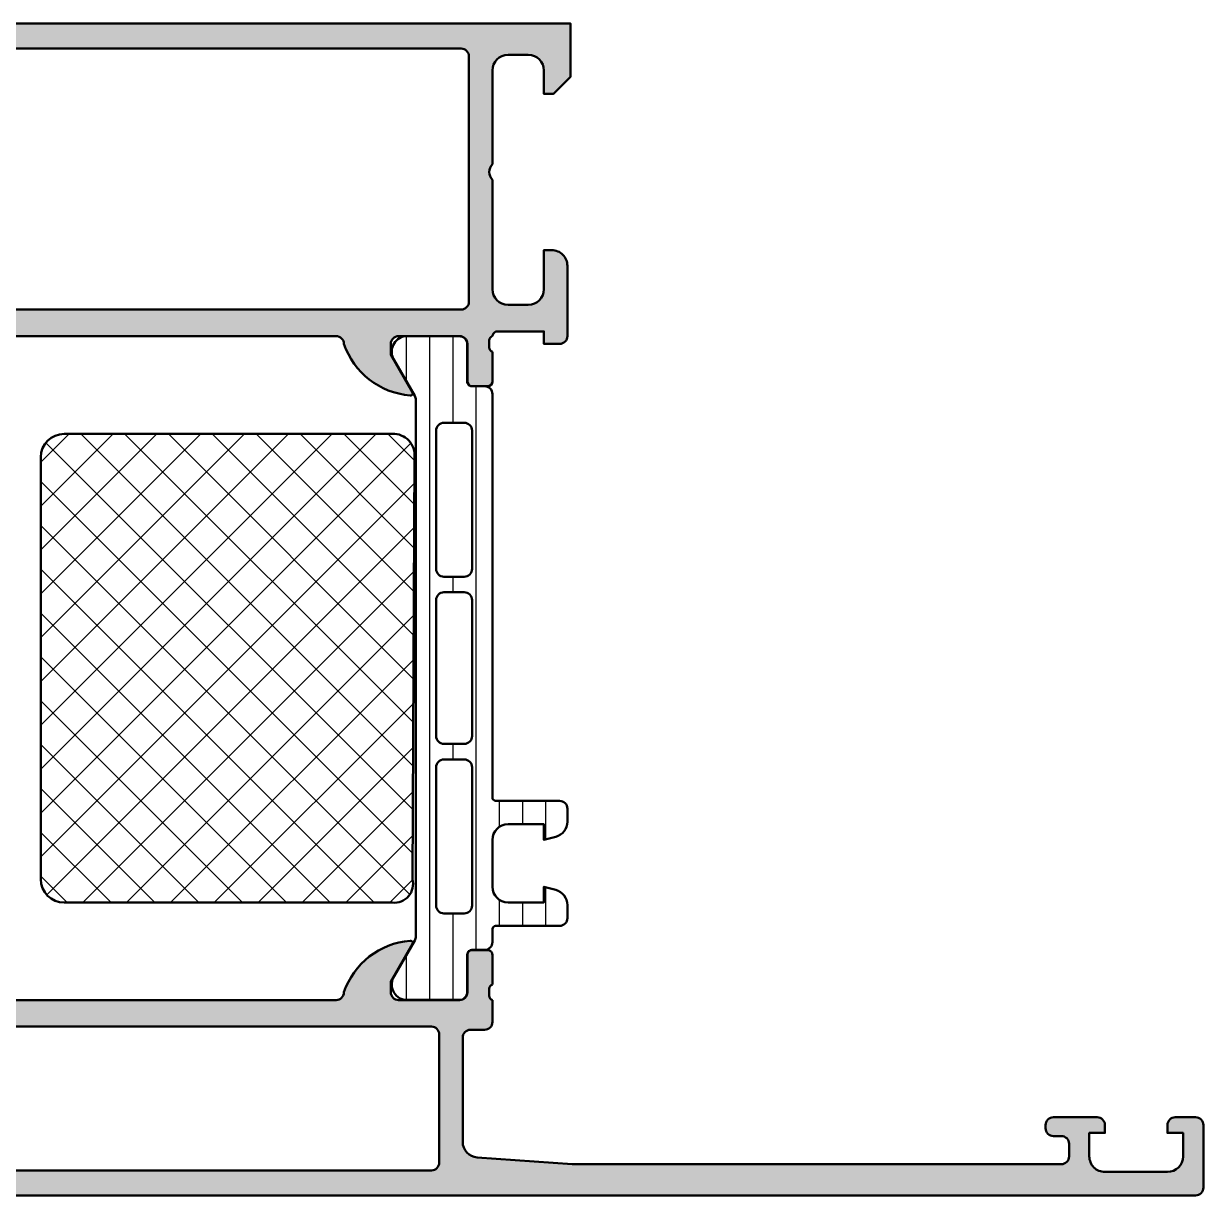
# Model space of a CAD drawing. Extents: x 0 to 155, y 0 to 75.
# Drawn here: x 79.5 to 155, y 0 to 75 of the extents above; entities that cross this region are included whole.
import ezdxf

# ---------------------------------------------------------------- set-up
doc = ezdxf.new("R2010")
doc.units = 0
for name, color, linetype, lineweight in [('0S-Alu contour', 7, 'Continuous', 50), ('0S-Alu hatch', 252, 'Continuous', 25), ('0S-Plastic contour', 254, 'Continuous', 50), ('0S-Plastic hatch', 253, 'Continuous', 25), ('0S-PT contour', 91, 'Continuous', 50), ('0S-PT hatch', 103, 'Continuous', 25)]:
    doc.layers.add(name, color=color, linetype=linetype, lineweight=lineweight)

# ---------------------------------------------------------------- blocks, each defined once
blk = doc.blocks.new('357510__3EAF48E9_221F_4CF6_AB8D_19528744D472_')
at = {"layer": '0S-Alu hatch'}
h = blk.add_hatch(color=256, dxfattribs=at)
edge = h.paths.add_edge_path()
edge.add_arc((46.000184530423, 11.1004557547756), 0.5001864371486443, 179.9999219415528, 270)
edge.add_line((46.000184530423, 10.60026931762696), (46.89999999999999, 10.60026931762696))
edge.add_ellipse((46.9, 10.10026931762696), major_axis=(-0.4999999999999929, 0), ratio=1, start_angle=180, end_angle=270.0000000000008, ccw=False)
edge.add_line((47.39999999999999, 10.10026931762696), (47.40000000000001, 3.432144658988262))
edge.add_ellipse((46.39999999999999, 3.432144658988259), major_axis=(-1.000000000000014, 0), ratio=1, start_angle=94.09572424494291, end_angle=180, ccw=False)
edge.add_line((46.47142300911405, 2.434698543266151), (40.40067042065435, 1.999996948242244))
edge.add_line((40.40067042065435, 1.999996948242244), (9.10069308765685, 1.999996947967791))
edge.add_ellipse((9.10069308765685, 2.500013511701399), major_axis=(-0.5000165637336078, 0), ratio=1, start_angle=0, end_angle=90, ccw=False)
edge.add_line((8.600676523923243, 2.500013511701399), (8.600676524197809, 3.299999999997531))
edge.add_ellipse((9.100711623363173, 3.299964900834579), major_axis=(-0.5000351003972292, 0), ratio=1, start_angle=270.0040217870148, end_angle=359.9959782144375, ccw=False)
edge.add_line((9.100676524186772, 3.799999999999942), (9.600676524197583, 3.799999999999943))
edge.add_arc((9.600676524197583, 4.299999999999941), 0.4999999999999974, 270, 360)
edge.add_line((10.10067652419758, 4.299999999999935), (10.10067652419758, 4.499999999999929))
edge.add_arc((9.600676524197517, 4.499999999999935), 0.500000000000064, 0, 90)
edge.add_line((9.600676524197517, 4.999999999999999), (6.799987792996148, 5.000000000000001))
edge.add_arc((6.800042896552414, 4.499944896443935), 0.5000551065921339, 90.0063137065794, 179.9936862934301)
edge.add_line((6.299987792996347, 4.500000000000201), (6.299987792996347, 4))
edge.add_line((6.299987792996347, 4), (7.299987792996348, 4))
edge.add_line((7.299987792996348, 4), (7.299987793479078, 2.4999689286376))
edge.add_ellipse((6.300018864358748, 2.4999689286376), major_axis=(-0.9999689291203299, 0), ratio=1, start_angle=90, end_angle=180, ccw=False)
edge.add_line((6.300018864358747, 1.49999999951727), (2.29998779299844, 1.499999999999999))
edge.add_ellipse((2.300030971495942, 2.500043178499595), major_axis=(-1.000043179431746, 0), ratio=1, start_angle=0.00247383901108833, end_angle=89.99752616114557, ccw=False)
edge.add_line((1.299987792996347, 2.499999999999424), (1.299987792996461, 4))
edge.add_line((1.299987792996461, 4), (2.299987792996347, 4))
edge.add_line((2.299987792996347, 4), (2.299987793051622, 4.500007434650626))
edge.add_arc((1.799995227646974, 4.500007434650626), 0.4999925654046481, 0, 89.99999999999504)
edge.add_line((1.799995227647017, 5.000000000055274), (0.5000027408740522, 5.000000000007624))
edge.add_arc((0.5000027408952687, 4.499997259112355), 0.500002740895269, 90.00000000243124, 180)
edge.add_line((-2e-16, 4.499997259112355), (2e-16, 0.4999871176079865))
edge.add_arc((0.4999871177739434, 0.4999871176079866), 0.4999871177739432, 180, 270.0014762351234)
edge.add_line((0.5000000000237469, 1e-16), (154.4999350542483, -4.217248e-09))
edge.add_arc((154.4999350542483, 0.5000649456078963), 0.5000649498251443, 270, 359.9916845974152)
edge.add_line((154.999999998807, 0.4999923706053586), (155.0000000052988, 4.499919420858082))
edge.add_arc((154.499919419665, 4.499919420858072), 0.5000805856338673, 0, 89.99999989003913)
edge.add_line((154.4999194206247, 5.000000006491939), (153.200001121898, 5.000000002494874))
edge.add_arc((153.200001121898, 4.499950048784), 0.5000499537108736, 90.00000000000325, 180)
edge.add_line((152.6999511681871, 4.499950048784), (152.699951170682, 4))
edge.add_line((152.699951170682, 4), (153.699951170682, 4))
edge.add_line((153.699951170682, 4), (153.6999511713655, 2.499963026306337))
edge.add_ellipse((152.6999881443757, 2.499963026306337), major_axis=(-0.9999630269898887, 0), ratio=1, start_angle=90.00000004231669, end_angle=180, ccw=False)
edge.add_line((152.6999881451142, 1.499999999316448), (148.7000280403913, 1.49999999704575))
edge.add_ellipse((148.7000280403913, 2.500076869709229), major_axis=(-1.000076872663478, 0), ratio=1, start_angle=0, end_angle=90.00000000000159, ccw=False)
edge.add_line((147.6999511677278, 2.500076869709229), (147.699951170682, 4))
edge.add_line((147.699951170682, 4), (148.699951170682, 4))
edge.add_line((148.699951170682, 4), (148.699951172654, 4.500044405263906))
edge.add_arc((148.1999955759459, 4.500044405263906), 0.4999555967081051, 0, 90)
edge.add_line((148.1999955759459, 5.000000001972011), (145.3999633777133, 4.999999999999998))
edge.add_arc((145.3999633777133, 4.499999999999997), 0.5000000000000009, 90, 180)
edge.add_line((144.8999633777133, 4.499999999999997), (144.8999633777133, 4.299999999999963))
edge.add_arc((145.3999633777133, 4.299999999999963), 0.5, 180, 270.0000001411698)
edge.add_line((145.3999633789452, 3.799999999999963), (145.8999282785477, 3.800000001231807))
edge.add_ellipse((145.8999282785477, 3.299964900834578), major_axis=(-0.5000351003972292, 0), ratio=1, start_angle=180, end_angle=270, ccw=False)
edge.add_line((146.399963378945, 3.299964901006207), (146.3999633779877, 2.500013511701522))
edge.add_ellipse((145.8999468142541, 2.500013511701379), major_axis=(-0.500016563733567, 0), ratio=1, start_angle=89.9999999999967, end_angle=180, ccw=False)
edge.add_line((145.8999468142541, 1.999996947967813), (114.5993295793456, 1.999996948242244))
edge.add_line((114.5993295793456, 1.999996948242244), (108.5285769908859, 2.434698543266159))
edge.add_ellipse((108.5999999999999, 3.432144658988237), major_axis=(-0.999999999999985, 0), ratio=1, start_angle=0, end_angle=85.90427575505618, ccw=False)
edge.add_line((107.6, 3.432144658988236), (107.6, 10.10026931762697))
edge.add_ellipse((108.0999999999999, 10.10026931762697), major_axis=(-0.4999999999999716, 0), ratio=1, start_angle=270, end_angle=360, ccw=False)
edge.add_line((108.0999999999999, 10.60026931762694), (109.0001673630649, 10.60026931762695))
edge.add_arc((109.0001673630649, 11.10010195456203), 0.4998326369350786, 270, 360)
edge.add_line((109.5, 11.10010195456203), (109.5, 12.50000000000006))
edge.add_ellipse((109.5789192188995, 12.76760440584256), major_axis=(-0.2789988550837339, 0), ratio=1, start_angle=-1.147835786072676, end_angle=73.5686839792038, ccw=False)
edge.add_line((109.2999763488769, 12.77319335937494), (109.2999763488769, 13.22677612304695))
edge.add_ellipse((109.5789274523565, 13.23239224673885), major_axis=(-0.2790076324722766, 0), ratio=1, start_angle=-73.56500256157909, end_angle=1.153380340724027, ccw=False)
edge.add_line((109.4999885559083, 13.49999999999971), (109.499988555908, 15.39998168945297))
edge.add_arc((109.1999885559079, 15.39998168945294), 0.3000000000001108, 0, 90.00000000000543)
edge.add_line((109.1999885559079, 15.69998168945305), (108.2000129699706, 15.69998168945295))
edge.add_arc((108.2000129699706, 15.39998168945311), 0.2999999999998408, 90.00000000000543, 180)
edge.add_line((107.9000129699708, 15.3999816893642), (107.9000129706821, 13.0000266729373))
edge.add_ellipse((107.3999862970332, 13.00002667293733), major_axis=(-0.5000266736489181, 0), ratio=1, start_angle=90.00190551606352, end_angle=180, ccw=False)
edge.add_line((107.4000029266849, 12.49999999956494), (103.5001563339712, 12.49987030040346))
edge.add_ellipse((103.5001397056368, 12.9998574179009), major_axis=(-0.4999871177739417, 0), ratio=1, start_angle=0, end_angle=90.0019055158586, ccw=False)
edge.add_line((103.0001525878629, 12.9998574179009), (103.0001525878905, 13.69986724853522))
edge.add_line((103.0001525878905, 13.69986724853522), (104.3883972167967, 16.10438537597638))
edge.add_arc((104.2645471872305, 16.16228907369945), 0.1367174752309982, 334.942465142519, 464.9230032975764)
edge.add_arc((104.6177511011646, 11.43402148510898), 4.875869003757297, 94.56902016701231, 161.2679668197425)
edge.add_ellipse((99.50015240024979, 12.99987048793356), major_axis=(-0.5000001876408005, 0), ratio=1, start_angle=90, end_angle=179.999978502529, ccw=False)
edge.add_line((99.50015240024979, 12.49987030029276), (55.49986667445697, 12.49987030029276))
edge.add_ellipse((55.49986667445695, 12.99987048793444), major_axis=(-0.5000001876416817, 0), ratio=1, start_angle=2.149747109569944e-05, end_angle=90.00000000000159, ccw=False)
edge.add_arc((50.37277265439218, 11.42529921894519), 4.887665232426427, 18.79311815499311, 85.8043571093769)
edge.add_arc((50.73859451827526, 16.16106171809773), 0.1390477048946681, 93.39271385610205, 204.0543840000975)
edge.add_line((50.6116218579101, 16.10438537597627), (51.99986648681612, 13.69986724853489))
edge.add_line((51.99986648681612, 13.69986724853489), (51.99986648684383, 12.99985741790081))
edge.add_ellipse((51.49987936906994, 12.99985741790073), major_axis=(-0.4999871177738911, 0), ratio=1, start_angle=89.99809448562252, end_angle=180, ccw=False)
edge.add_line((51.49986274074846, 12.49987030040334), (47.600016148024, 12.49999999956484))
edge.add_ellipse((47.60003277767395, 13.00002667293752), major_axis=(-0.5000266736492055, 0), ratio=1, start_angle=0, end_angle=89.99809448414089, ccw=False)
edge.add_line((47.10000610402474, 13.00002667293752), (47.10000610473616, 15.39998168945299))
edge.add_arc((46.8000061047362, 15.39998168945299), 0.2999999999999545, 0, 89.99999999999324)
edge.add_line((46.80000610473624, 15.69998168945295), (45.80003051879876, 15.69998168945307))
edge.add_arc((45.80003051879873, 15.39998168945289), 0.3000000000001819, 89.99999999999324, 180)
edge.add_line((45.50003051879854, 15.39998168945289), (45.50003051879865, 13.49999999999973))
edge.add_ellipse((45.42109162235021, 13.23239224673869), major_axis=(-0.2790076324725165, 0), ratio=1, start_angle=178.846619659229, end_angle=253.565002561542, ccw=False)
edge.add_line((45.70004272583001, 13.22677612304656), (45.7000427258299, 12.77319335937525))
edge.add_ellipse((45.42107325513608, 12.76760387286641), major_axis=(-0.2790254610938231, 0), ratio=1, start_angle=106.4313160207981, end_angle=181.1478357861244, ccw=False)
edge.add_line((45.4999999999645, 12.49997394761624), (45.49999809327482, 11.10045643622481))
edge = h.paths.add_edge_path()
edge.add_ellipse((49.39999999999999, 10.30026626586914), major_axis=(-0.4999999999999929, 0), ratio=1, start_angle=270.0000000000008, end_angle=360, ccw=False)
edge.add_line((49.39999999999998, 10.80026626586914), (105.6, 10.80026626586914))
edge.add_ellipse((105.6, 10.30026626586914), major_axis=(-0.5, 0), ratio=1, start_angle=180, end_angle=270, ccw=False)
edge.add_line((106.1, 10.30026626586914), (106.1, 2.100276947021487))
edge.add_ellipse((105.6, 2.100276947021487), major_axis=(-0.5, 0), ratio=1, start_angle=90, end_angle=180, ccw=False)
edge.add_line((105.6, 1.600276947021487), (49.39999999999999, 1.600276947021483))
edge.add_ellipse((49.39999999999999, 2.100276947021483), major_axis=(-0.5, 0), ratio=1, start_angle=0, end_angle=90, ccw=False)
edge.add_line((48.89999999999999, 2.100276947021482), (48.9, 10.30026626586914))
at = {"layer": '0S-Alu contour', "color": 7}
for points in [[(50.6116218579101, 16.10438537597627), (51.99986648681612, 13.69986724853489), (51.99986648684383, 12.99985741790081)], [(103.0001525878629, 12.9998574179009), (103.0001525878905, 13.69986724853522), (104.3883972167967, 16.10438537597638)], [(45.50003051879854, 15.39998168945289), (45.50003051879865, 13.49999999999973)], [(46.80000610473624, 15.69998168945295), (45.80003051879876, 15.69998168945307)], [(47.10000610402474, 13.00002667293752), (47.10000610473616, 15.39998168945299)], [(107.9000129699708, 15.3999816893642), (107.9000129706821, 13.0000266729373)], [(109.1999885559079, 15.69998168945305), (108.2000129699706, 15.69998168945295)], [(109.4999885559083, 13.49999999999971), (109.499988555908, 15.39998168945297)], [(45.70004272583001, 13.22677612304656), (45.7000427258299, 12.77319335937525)], [(109.2999763488769, 12.77319335937494), (109.2999763488769, 13.22677612304695)], [(45.4999999999645, 12.49997394761624), (45.49999809327482, 11.10045643622481)], [(51.49986274074846, 12.49987030040334), (47.600016148024, 12.49999999956484)], [(99.50015240024979, 12.49987030029276), (55.49986667445697, 12.49987030029276)], [(107.4000029266849, 12.49999999956494), (103.5001563339712, 12.49987030040346)], [(109.5, 11.10010195456203), (109.5, 12.50000000000006)], [(46.000184530423, 10.60026931762696), (46.89999999999999, 10.60026931762696)], [(49.39999999999998, 10.80026626586914), (105.6, 10.80026626586914)], [(108.0999999999999, 10.60026931762694), (109.0001673630649, 10.60026931762695)], [(47.39999999999999, 10.10026931762696), (47.40000000000001, 3.432144658988262)], [(48.89999999999999, 2.100276947021482), (48.9, 10.30026626586914)], [(106.1, 10.30026626586914), (106.1, 2.100276947021487)], [(107.6, 3.432144658988236), (107.6, 10.10026931762697)], [(1.799995227647017, 5.000000000055274), (0.5000027408740522, 5.000000000007624)], [(9.600676524197517, 4.999999999999999), (6.799987792996148, 5.000000000000001)], [(148.1999955759459, 5.000000001972011), (145.3999633777133, 4.999999999999998)], [(154.4999194206247, 5.000000006491939), (153.200001121898, 5.000000002494874)], [(-2e-16, 4.499997259112355), (2e-16, 0.4999871176079865)], [(1.299987792996347, 2.499999999999424), (1.299987792996461, 4), (2.299987792996347, 4), (2.299987793051622, 4.500007434650626)], [(6.299987792996347, 4.500000000000201), (6.299987792996347, 4), (7.299987792996348, 4), (7.299987793479078, 2.4999689286376)], [(9.100676524186772, 3.799999999999942), (9.600676524197583, 3.799999999999943)], [(10.10067652419758, 4.299999999999935), (10.10067652419758, 4.499999999999929)], [(144.8999633777133, 4.499999999999997), (144.8999633777133, 4.299999999999963)], [(145.3999633789452, 3.799999999999963), (145.8999282785477, 3.800000001231807)], [(147.6999511677278, 2.500076869709229), (147.699951170682, 4), (148.699951170682, 4), (148.699951172654, 4.500044405263906)], [(152.6999511681871, 4.499950048784), (152.699951170682, 4), (153.699951170682, 4), (153.6999511713655, 2.499963026306337)], [(154.999999998807, 0.4999923706053586), (155.0000000052988, 4.499919420858082)], [(8.600676523923243, 2.500013511701399), (8.600676524197809, 3.299999999997531)], [(146.399963378945, 3.299964901006207), (146.3999633779877, 2.500013511701522)], [(46.47142300911405, 2.434698543266151), (40.40067042065435, 1.999996948242244), (9.10069308765685, 1.999996947967791)], [(145.8999468142541, 1.999996947967813), (114.5993295793456, 1.999996948242244), (108.5285769908859, 2.434698543266159)], [(105.6, 1.600276947021487), (49.39999999999999, 1.600276947021483)], [(6.300018864358747, 1.49999999951727), (2.29998779299844, 1.499999999999999)], [(152.6999881451142, 1.499999999316448), (148.7000280403913, 1.49999999704575)], [(0.5000000000237469, 1e-16), (154.4999350542483, -4.217248e-09)]]:
    blk.add_lwpolyline(points, dxfattribs=at)
for centre, radius, start, end in [((50.73859451827526, 16.16106171809773), 0.1390477048946681, 93.39271385610205, 204.0543840000975), ((50.37277265439218, 11.42529921894519), 4.887665232426427, 18.79311815499311, 85.8043571093769), ((104.6177511011646, 11.43402148510898), 4.875869003757297, 94.56902016701231, 161.2679668197425), ((104.2645471872305, 16.16228907369945), 0.1367174752309982, 334.942465142519, 104.9230032975764), ((45.80003051879873, 15.39998168945289), 0.3000000000001819, 89.99999999999324, 180), ((46.8000061047362, 15.39998168945299), 0.2999999999999545, 0, 89.99999999999324), ((108.2000129699706, 15.39998168945311), 0.2999999999998408, 90.00000000000543, 180), ((109.1999885559079, 15.39998168945294), 0.3000000000001108, 0, 90.00000000000543), ((46.000184530423, 11.1004557547756), 0.5001864371486443, 179.9999219415528, 270), ((109.0001673630649, 11.10010195456203), 0.4998326369350786, 270, 0), ((0.5000027408952687, 4.499997259112355), 0.500002740895269, 90.00000000243124, 180), ((1.799995227646974, 4.500007434650626), 0.4999925654046481, 0, 89.99999999999504), ((6.800042896552414, 4.499944896443935), 0.5000551065921339, 90.0063137065794, 179.9936862934301), ((9.600676524197517, 4.499999999999935), 0.500000000000064, 0, 90), ((145.3999633777133, 4.499999999999997), 0.5000000000000009, 90, 180), ((148.1999955759459, 4.500044405263906), 0.4999555967081051, 0, 90), ((153.200001121898, 4.499950048784), 0.5000499537108736, 90.00000000000325, 180), ((154.499919419665, 4.499919420858072), 0.5000805856338673, 0, 89.99999989003913), ((9.600676524197583, 4.299999999999941), 0.4999999999999974, 270, 0), ((145.3999633777133, 4.299999999999963), 0.5, 180, 270.0000001411698), ((0.4999871177739434, 0.4999871176079866), 0.4999871177739432, 180, 270.0014762351234), ((154.4999350542483, 0.5000649456078963), 0.5000649498251443, 270, 359.9916845974152)]:
    blk.add_arc(centre, radius, start, end, dxfattribs=at)
at = {"layer": '0S-Alu contour', "color": 7, "extrusion": (0, 0, -1)}
for centre, radius, start, end in [((-45.42109162235021, 13.23239224673869), 0.2790076324725166, 106.434997438458, 181.1533803407711), ((-47.60003277767395, 13.00002667293752), 0.5000266736492055, 270.0019055158591, 0), ((-51.49987936906994, 12.99985741790073), 0.4999871177738911, 180, 270.0019055143775), ((-55.49986667445695, 12.99987048793444), 0.5000001876416817, 269.9999999999984, 359.9999785025289), ((-99.50015240024979, 12.99987048793356), 0.5000001876408005, 180.000021497471, 270), ((-103.5001397056368, 12.9998574179009), 0.4999871177739418, 269.9980944841414, 0), ((-107.3999862970332, 13.00002667293733), 0.5000266736489181, 180, 269.9980944839365), ((-109.5789274523565, 13.23239224673885), 0.2790076324722766, 358.846619659276, 73.56500256157923), ((-45.42107325513608, 12.76760387286641), 0.2790254610938231, 178.8521642138756, 253.5686839792019), ((-109.5789192188995, 12.76760440584256), 0.2789988550837339, 286.4313160207963, 1.147835786072666), ((-46.9, 10.10026931762696), 0.4999999999999929, 89.9999999999992, 180), ((-49.39999999999999, 10.30026626586914), 0.4999999999999929, 0, 89.9999999999992), ((-105.6, 10.30026626586914), 0.5, 90, 180), ((-108.0999999999999, 10.10026931762697), 0.4999999999999716, 0, 90), ((-9.100711623363173, 3.299964900834579), 0.5000351003972292, 0.0040217855624986, 89.99597821298524), ((-145.8999282785477, 3.299964900834578), 0.5000351003972292, 90, 180), ((-46.39999999999999, 3.432144658988259), 1.000000000000014, 180, 265.9042757550571), ((-108.5999999999999, 3.432144658988237), 0.999999999999985, 274.0957242449438, 0), ((-2.300030971495942, 2.500043178499595), 1.000043179431746, 270.0024738388544, 359.9975261609889), ((-6.300018864358748, 2.4999689286376), 0.9999689291203299, 180, 270.0000000000001), ((-9.10069308765685, 2.500013511701399), 0.5000165637336078, 270, 0), ((-145.8999468142541, 2.500013511701379), 0.500016563733567, 180, 270.0000000000033), ((-148.7000280403913, 2.500076869709229), 1.000076872663478, 269.9999999999984, 0), ((-152.6999881443757, 2.499963026306337), 0.9999630269898887, 180, 269.9999999576833), ((-49.39999999999999, 2.100276947021483), 0.5, 270, 0), ((-105.6, 2.100276947021487), 0.5, 180, 270)]:
    blk.add_arc(centre, radius, start, end, dxfattribs=at)
blk = doc.blocks.new('366340__4FE19BFF_E0C9_4508_8A38_F72E6848F447_')
at = {"layer": '0S-PT hatch'}
h = blk.add_hatch(dxfattribs=at)
h.set_pattern_fill('ANSI37', color=256, scale=0.625, angle=90, style=0)
h.set_pattern_definition([(135, (0, 0), (-1.403165018917055, -1.403165018917055), []), (225, (0, 0), (1.403165018917055, -1.403165018917055), [])])
edge = h.paths.add_edge_path()
edge.add_line((80.60053184751813, 47.24119923922825), (80.60053184751813, 20.24119923922825))
edge.add_arc((82.10053184751813, 20.24119923922825), 1.5, 180, 270)
edge.add_line((82.10053184751813, 18.74119923922824), (103.1005318475181, 18.74119923922824))
edge.add_arc((103.2325704492347, 19.92242985620723), 1.188587381235314, 263.621923079714, 375.5566963950441)
edge.add_line((104.3776145720877, 20.24119923922825), (104.5090438897528, 47.24119923922824))
edge.add_arc((103.1606576674367, 47.38635580912458), 1.356176918516141, 353.8556532888379, 452.5410292903609)
edge.add_line((103.1005318475181, 48.74119923922823), (82.10053184751813, 48.74119923922825))
edge.add_arc((82.10053184751813, 47.24119923922825), 1.5, 90, 180)
at = {"layer": '0S-PT contour', "color": 7}
for points in [[(103.1005318475181, 48.74119923922823), (82.10053184751813, 48.74119923922825)], [(80.60053184751813, 47.24119923922825), (80.60053184751813, 20.24119923922825)], [(104.3776145720877, 20.24119923922825), (104.5090438897528, 47.24119923922824)], [(82.10053184751813, 18.74119923922824), (103.1005318475181, 18.74119923922824)]]:
    blk.add_lwpolyline(points, dxfattribs=at)
for centre, radius, start, end in [((82.10053184751813, 47.24119923922825), 1.5, 90, 180), ((103.1606576674367, 47.38635580912458), 1.356176918516141, 353.8556532888379, 92.54102929036092), ((82.10053184751813, 20.24119923922825), 1.5, 180, 270), ((103.2325704492347, 19.92242985620723), 1.188587381235314, 263.621923079714, 15.55669639504415)]:
    blk.add_arc(centre, radius, start, end, dxfattribs=at)
blk = doc.blocks.new('284035__6BAB6C31_150C_4F08_9FEE_64D8E9449BB2___4407DE2C_0305_4F76_915C_42371600846F_')
at = {"layer": '0S-Plastic hatch'}
h = blk.add_hatch(dxfattribs=at)
h.set_pattern_fill('ANSI31', color=256, scale=0.4680000000000001, angle=45, style=0)
h.set_pattern_definition([(90, (0, 0), (-1.4859, 0), [])])
edge = h.paths.add_edge_path()
edge.add_line((109.5000000002379, 51.29260840990338), (109.500022921558, 25.45125658823267))
edge.add_arc((109.70416178718, 25.45537538707207), 0.2041804127758918, 181.155868943833, 269.5149389343125)
edge.add_line((109.7024332342849, 25.2512022912288), (113.802433234273, 25.25120229122882))
edge.add_ellipse((113.802433234273, 24.75120229122887), major_axis=(-0.4999999999999432, 0), ratio=1, start_angle=180, end_angle=270, ccw=False)
edge.add_line((114.302433234273, 24.75120229122886), (114.3024332342729, 23.92045306784121))
edge.add_ellipse((113.3024332342729, 23.92045306784123), major_axis=(-1.000000000000056, 0), ratio=1, start_angle=104.9999999990655, end_angle=180, ccw=False)
edge.add_line((113.5612522793597, 22.95452724154788), (112.802433234273, 22.75120229122881))
edge.add_line((112.802433234273, 22.75120229122881), (112.802433234273, 23.75120229122882))
edge.add_line((112.802433234273, 23.75120229122882), (110.5024332342851, 23.75120229122882))
edge.add_arc((110.5041422681257, 22.74707631855122), 1.004127427074071, 90.09751797505582, 179.7701403214526)
edge.add_line((109.500022921558, 22.75110467439945), (109.500022921558, 19.751226320254))
edge.add_arc((110.5041424800059, 19.75532877543045), 1.004127938958016, 180.2340877213531, 269.9024699847441)
edge.add_line((110.5024332342858, 18.75120229122881), (112.802433234273, 18.75120229122881))
edge.add_line((112.802433234273, 18.75120229122881), (112.8024332342731, 19.75120229122875))
edge.add_line((112.8024332342731, 19.75120229122875), (113.5612522793955, 19.54787734087003))
edge.add_ellipse((113.3024332342731, 18.58195151458684), major_axis=(-0.9999999999994582, 0), ratio=1, start_angle=180, end_angle=254.9999999988138, ccw=False)
edge.add_line((114.3024332342726, 18.58195151458737), (114.302433234273, 17.75120229122909))
edge.add_ellipse((113.802433234273, 17.75120229122881), major_axis=(-0.5, 0), ratio=1, start_angle=90, end_angle=180, ccw=False)
edge.add_line((113.802433234273, 17.25120229122881), (109.7024332342847, 17.25120229122881))
edge.add_arc((109.7024332342847, 17.05120229122882), 0.1999999999999886, 90, 180)
edge.add_line((109.5024332342847, 17.05120229122882), (109.5011126892947, 16.21013004609707))
edge.add_ellipse((109.0011153686289, 16.21010925689823), major_axis=(-0.4999973210979773, 0), ratio=1, start_angle=90.00202407690819, end_angle=180.0023822795429, ccw=False)
edge.add_line((109.0011330319375, 15.71011193611225), (108.1907997353907, 15.71008330962978))
edge.add_arc((108.1908103334326, 15.41008330981698), 0.299999999999995, 90.0020240769172, 180.010000035117)
edge.add_line((107.8908103380019, 15.41003094975561), (107.8912292066573, 13.01014059103898))
edge.add_ellipse((107.3912332368272, 13.01005332437426), major_axis=(-0.4999959774455708, 0), ratio=1, start_angle=90.00208723675229, end_angle=180.0100001036724, ccw=False)
edge.add_line((107.3912514512575, 12.51005734726046), (103.9147072116411, 12.50993069970394))
edge.add_ellipse((104.0569820085554, 13.49975392838036), major_axis=(-0.9999960709244804, 0), ratio=1, start_angle=-32.72494080194872, end_angle=81.82046724598558, ccw=False)
edge.add_line((103.2157097778965, 14.04035838247477), (104.5340967756836, 16.32406298372999))
edge.add_arc((104.101075004043, 16.57404727380675), 0.5000000000000029, 330.002078698541, 360.0018117430833)
edge.add_line((104.601075003793, 16.57406308424995), (104.5999886913998, 50.928330794312))
edge.add_arc((104.0999886916497, 50.92831498386875), 0.500000000000058, 0.0018117430833341, 30.00207189722772)
edge.add_line((104.5329923529018, 51.17833064206313), (103.2144399234453, 53.4619397313126))
edge.add_ellipse((104.0556729896656, 54.00260512706303), major_axis=(-0.9999960709244797, 0), ratio=1, start_angle=-81.81631665021467, end_angle=32.72909139771991, ccw=False)
edge.add_line((103.9133264887838, 54.99241804653373), (107.3898705200293, 54.99254469409661))
edge.add_ellipse((107.3898887344596, 54.49254871698279), major_axis=(-0.4999959774455875, 0), ratio=1, start_angle=179.9941505605964, end_angle=270.002087236749, ccw=False)
edge.add_line((107.8898847092995, 54.49249767140523), (107.8896396924517, 52.09260728859741))
edge.add_arc((108.1896396908882, 52.09257666045139), 0.2999999999999912, 179.9941504549235, 270.0020240769172)
edge.add_line((108.1896502889301, 51.79257666063858), (108.9999850158314, 51.79260528718659))
edge.add_ellipse((109.0000026791401, 51.2926079664006), major_axis=(-0.4999973210979738, 0), ratio=1, start_angle=180.0000508192582, end_angle=270.00202407692615, ccw=False)
edge = h.paths.add_edge_path()
edge.add_arc((106.4005369809173, 48.95119358170588), 0.4999963606566098, 90.0000000121043, 180)
edge.add_line((105.9005406202607, 48.95119358170588), (105.9005406202607, 40.10119240650744))
edge.add_arc((106.4005369809172, 40.10119240650819), 0.4999963606564961, 180, 270.0000000000017)
edge.add_line((106.4005369809172, 39.6011960458517), (107.7005347265867, 39.60119604586494))
edge.add_arc((107.700551299269, 40.10119604774759), 0.5000000021573078, 269.9981009105027, 360)
edge.add_line((108.2005513014263, 40.1011960477476), (108.2005513014263, 48.95118994053627))
edge.add_arc((107.7005512993387, 48.95118994053627), 0.5000000020876314, 0, 90)
edge.add_line((107.7005512993387, 49.4511899426239), (106.4005369808117, 49.45118994236249))
edge = h.paths.add_edge_path()
edge.add_line((108.2005513014159, 29.4011899430477), (108.2005513014159, 38.10119604656338))
edge.add_arc((107.7005513014159, 38.10119604656339), 0.5, 0, 90)
edge.add_line((107.7005513014159, 38.60119604656339), (106.4005406202635, 38.60119604656339))
edge.add_arc((106.4005406202636, 38.10119604656338), 0.5000000000000142, 90.0000000000016, 180)
edge.add_line((105.9005406202635, 38.10119604656338), (105.9005406202636, 29.4011899430529))
edge.add_arc((106.4005406202635, 29.4011899430477), 0.4999999999999858, 180, 270)
edge.add_line((106.4005406202635, 28.90118994304772), (107.7005513014159, 28.90118994304771))
edge.add_arc((107.7005513014159, 29.4011899430477), 0.5, 270, 360)
edge = h.paths.add_edge_path()
edge.add_line((108.2005513014159, 18.55118078777951), (108.2005513014159, 27.40118994123475))
edge.add_arc((107.7005512993283, 27.40118994123475), 0.5000000020876172, 0, 89.9999999994154)
edge.add_line((107.7005512993334, 27.90118994332237), (106.4005369809069, 27.90118994306097))
edge.add_arc((106.4005369809069, 27.40119358240438), 0.4999963606565814, 90.0000000000016, 180)
edge.add_line((105.9005406202503, 27.40119358240438), (105.9005406202635, 18.55121130535243))
edge.add_arc((106.4005558790526, 18.55121130535243), 0.5000152587890483, 180, 270)
edge.add_line((106.4005558790526, 18.05119604656338), (107.7005665602049, 18.05119604656337))
edge.add_arc((107.7005665602049, 18.55118078777431), 0.4999847412109375, 270, 360)
at = {"layer": '0S-Alu contour', "color": 7}
for points in [[(107.7005512993387, 49.4511899426239), (106.4005369808117, 49.45118994236249)], [(105.9005406202607, 48.95119358170588), (105.9005406202607, 40.10119240650744)], [(108.2005513014263, 40.1011960477476), (108.2005513014263, 48.95118994053627)], [(106.4005369809172, 39.6011960458517), (107.7005347265867, 39.60119604586494)], [(107.7005513014159, 38.60119604656339), (106.4005406202635, 38.60119604656339)], [(105.9005406202635, 38.10119604656338), (105.9005406202636, 29.4011899430529)], [(108.2005513014159, 29.4011899430477), (108.2005513014159, 38.10119604656338)], [(106.4005406202635, 28.90118994304772), (107.7005513014159, 28.90118994304771)], [(105.9005406202503, 27.40119358240438), (105.9005406202635, 18.55121130535243)], [(107.7005512993334, 27.90118994332237), (106.4005369809069, 27.90118994306097)], [(108.2005513014159, 18.55118078777951), (108.2005513014159, 27.40118994123475)], [(106.4005558790526, 18.05119604656338), (107.7005665602049, 18.05119604656337)]]:
    blk.add_lwpolyline(points, dxfattribs=at)
for centre, radius, start, end in [((106.4005369809173, 48.95119358170588), 0.4999963606566098, 90.0000000121043, 180), ((107.7005512993387, 48.95118994053627), 0.5000000020876314, 0, 90), ((106.4005369809172, 40.10119240650819), 0.4999963606564961, 180, 270.0000000000017), ((107.700551299269, 40.10119604774759), 0.5000000021573078, 269.9981009105027, 0), ((106.4005406202636, 38.10119604656338), 0.5000000000000142, 90.0000000000016, 180), ((107.7005513014159, 38.10119604656339), 0.5, 0, 90), ((106.4005406202635, 29.4011899430477), 0.4999999999999858, 180, 270), ((107.7005513014159, 29.4011899430477), 0.5, 270, 0), ((106.4005369809069, 27.40119358240438), 0.4999963606565814, 90.0000000000016, 180), ((107.7005512993283, 27.40118994123475), 0.5000000020876172, 0, 89.9999999994154), ((106.4005558790526, 18.55121130535243), 0.5000152587890483, 180, 270), ((107.7005665602049, 18.55118078777431), 0.4999847412109375, 270, 0)]:
    blk.add_arc(centre, radius, start, end, dxfattribs=at)
at = {"layer": '0S-Plastic contour', "color": 7}
for points in [[(103.9133264887838, 54.99241804653373), (107.3898705200293, 54.99254469409661)], [(107.8898847092995, 54.49249767140523), (107.8896396924517, 52.09260728859741)], [(104.5329923529018, 51.17833064206313), (103.2144399234453, 53.4619397313126)], [(108.1896502889301, 51.79257666063858), (108.9999850158314, 51.79260528718659)], [(104.601075003793, 16.57406308424995), (104.5999886913998, 50.928330794312)], [(109.5000000002379, 51.29260840990338), (109.500022921558, 25.45125658823267)], [(109.7024332342849, 25.2512022912288), (113.802433234273, 25.25120229122882)], [(114.302433234273, 24.75120229122886), (114.3024332342729, 23.92045306784121)], [(113.5612522793597, 22.95452724154788), (112.802433234273, 22.75120229122881), (112.802433234273, 23.75120229122882), (110.5024332342851, 23.75120229122882)], [(109.500022921558, 22.75110467439945), (109.500022921558, 19.751226320254)], [(110.5024332342858, 18.75120229122881), (112.802433234273, 18.75120229122881), (112.8024332342731, 19.75120229122875), (113.5612522793955, 19.54787734087003)], [(114.3024332342726, 18.58195151458737), (114.302433234273, 17.75120229122909)], [(109.5024332342847, 17.05120229122882), (109.5011126892947, 16.21013004609707)], [(113.802433234273, 17.25120229122881), (109.7024332342847, 17.25120229122881)], [(103.2157097778965, 14.04035838247477), (104.5340967756836, 16.32406298372999)], [(107.8908103380019, 15.41003094975561), (107.8912292066573, 13.01014059103898)], [(109.0011330319375, 15.71011193611225), (108.1907997353907, 15.71008330962978)], [(107.3912514512575, 12.51005734726046), (103.9147072116411, 12.50993069970394)]]:
    blk.add_lwpolyline(points, dxfattribs=at)
at = {"layer": '0S-Plastic contour', "color": 7, "extrusion": (0, 0, -1)}
for centre, radius, start, end in [((-104.0556729896656, 54.00260512706303), 0.9999960709244797, 327.2709086022802, 81.81631665021466), ((-107.3898887344596, 54.49254871698279), 0.4999959774455876, 89.997912763251, 180.0058494394036), ((-109.0000026791401, 51.2926079664006), 0.4999973210979738, 89.99797592307387, 179.9999491807418), ((-113.802433234273, 24.75120229122887), 0.4999999999999432, 90, 180), ((-113.3024332342729, 23.92045306784123), 1.000000000000056, 180, 255.0000000009345), ((-113.3024332342731, 18.58195151458684), 0.9999999999994582, 105.0000000011862, 180), ((-113.802433234273, 17.75120229122881), 0.5, 180, 270), ((-109.0011153686289, 16.21010925689823), 0.4999973210979773, 179.9976177204571, 269.9979759230918), ((-104.0569820085554, 13.49975392838036), 0.9999960709244804, 278.1795327540144, 32.72494080194871), ((-107.3912332368272, 13.01005332437426), 0.4999959774455708, 179.9899998963276, 269.9979127632477)]:
    blk.add_arc(centre, radius, start, end, dxfattribs=at)
at = {"layer": '0S-Plastic contour', "color": 7}
for centre, radius, start, end in [((108.1896396908882, 52.09257666045139), 0.2999999999999912, 179.9941504549235, 270.0020240769172), ((104.0999886916497, 50.92831498386875), 0.500000000000058, 0.0018117430833341, 30.00207189722772), ((109.70416178718, 25.45537538707207), 0.2041804127758918, 181.155868943833, 269.5149389343125), ((110.5041422681257, 22.74707631855122), 1.004127427074071, 90.09751797505582, 179.7701403214526), ((110.5041424800059, 19.75532877543045), 1.004127938958016, 180.2340877213531, 269.9024699847441), ((109.7024332342847, 17.05120229122882), 0.1999999999999886, 90, 180), ((104.101075004043, 16.57404727380675), 0.5000000000000029, 330.002078698541, 0.0018117430833341), ((108.1908103334326, 15.41008330981698), 0.299999999999995, 90.0020240769172, 180.010000035117)]:
    blk.add_arc(centre, radius, start, end, dxfattribs=at)
blk = doc.blocks.new('345290__22A94AE0_B5AC_4FB7_81A6_7EDAFFE7C8F5_')
at = {"layer": '0S-Alu hatch'}
h = blk.add_hatch(color=256, dxfattribs=at)
edge = h.paths.add_edge_path()
edge.add_line((40.49987030029298, 74.99972534179688), (40.49987030029298, 71.59970092773438))
edge.add_line((40.49987030029298, 71.59970092773438), (41.59984588623046, 70.49972534179688))
edge.add_line((41.59984588623046, 70.49972534179688), (42.19982147216799, 70.49972534179688))
edge.add_line((42.19982147216799, 70.49972534179688), (42.19982146774536, 72.00008905273263))
edge.add_ellipse((43.19990026479629, 72.00008905273263), major_axis=(-1.000078797050932, 0), ratio=1, start_angle=270, end_angle=360, ccw=False)
edge.add_line((43.19990026479629, 73.00016784978358), (44.49982307984153, 73.00016784779463))
edge.add_ellipse((44.49982307745375, 72.00012062384047), major_axis=(-1.000047223954155, 0), ratio=1, start_angle=180, end_angle=269.9999998631968, ccw=False)
edge.add_line((45.4998703014079, 72.00012062384046), (45.49987030029297, 65.99972534179688))
edge.add_ellipse((44.9750309599746, 65.49972534179688), major_axis=(-0.7248836686985138, 0), ratio=1, start_angle=136.388423263687, end_angle=223.611576736313, ccw=False)
edge.add_line((45.49987030029297, 64.99972534179688), (45.49987030202145, 57.99978413952583))
edge.add_ellipse((44.49981150256401, 57.99978413952583), major_axis=(-1.000058799457448, 0), ratio=1, start_angle=90, end_angle=180, ccw=False)
edge.add_line((44.49981150256401, 56.99972534006839), (43.1999089414072, 56.99972533797166))
edge.add_ellipse((43.19990894273693, 57.99981281236583), major_axis=(-1.00008747439417, 0), ratio=1, start_angle=0, end_angle=89.99999992381868, ccw=False)
edge.add_line((42.19982146834276, 57.99981281236583), (42.19982147216796, 60.49972534179687))
edge.add_line((42.19982147216796, 60.49972534179687), (41.69990894273692, 60.49972534562209))
edge.add_arc((41.69990894273692, 59.49963787122792), 1.00008747439417, 90, 180.0007771235139)
edge.add_line((40.69982146843474, 59.49962430667341), (40.69988250700503, 54.99969945090838))
edge.add_arc((41.1998481402476, 54.99970623269332), 0.499965633288563, 180.0007771887011, 269.9991257357863)
edge.add_line((41.19984051137746, 54.49974059946296), (42.19988250732422, 54.49972534179687))
edge.add_line((42.19988250732422, 54.49972534179687), (42.19988250732422, 55.29972839355469))
edge.add_line((42.19988250732422, 55.29972839355469), (45.18931309832523, 55.29972839355469))
edge.add_ellipse((45.18931309832523, 54.99972839355469), major_axis=(-0.2999999999999971, 0), ratio=1, start_angle=194.9227109911866, end_angle=270, ccw=False)
edge.add_line((45.47919532253684, 55.07698314153905), (45.50897567260995, 54.99738404149773))
edge.add_ellipse((45.41986971345683, 54.73199441460391), major_axis=(-0.2799491489886082, 0), ratio=1, start_angle=178.9085105401112, end_angle=251.4402532730152, ccw=False)
edge.add_line((45.69976806640625, 54.72666168212892), (45.69976806640625, 54.27307891845704))
edge.add_ellipse((45.38139049378113, 54.29632474928052), major_axis=(-0.3192250732654549, 0), ratio=1, start_angle=111.764327680348, end_angle=175.8240500989105, ccw=False)
edge.add_line((45.499755859375, 53.99985504150388), (45.499755859375, 52.09987335205079))
edge.add_arc((45.79975585937501, 52.09987335205079), 0.3000000000000114, 180, 270)
edge.add_line((45.79975585937501, 51.79987335205078), (46.79973144531252, 51.79987335205078))
edge.add_arc((46.79973144531252, 52.09987335205078), 0.3000000000000043, 270, 360)
edge.add_line((47.09973144531253, 52.09987335205078), (47.09973144460112, 54.49982836856639))
edge.add_ellipse((47.59975811825004, 54.49982836856639), major_axis=(-0.5000266736489252, 0), ratio=1, start_angle=269.99988791543626, end_angle=360, ccw=False)
edge.add_line((47.59975909642456, 54.99985504221435), (51.49976846038576, 54.99984741234674))
edge.add_ellipse((51.49976748219561, 54.49986284986554), major_axis=(-0.4999845624821665, 0), ratio=1, start_angle=180, end_angle=269.99988790420457, ccw=False)
edge.add_line((51.99975204467777, 54.49986284986554), (51.99975204467774, 53.79985046386717))
edge.add_line((51.99975204467774, 53.79985046386717), (50.61150741577146, 51.39533996582031))
edge.add_arc((50.73535900174962, 51.33743226656623), 0.1367205799512504, 154.9412222859857, 284.9219815316646)
edge.add_arc((50.38208324892768, 56.06579179577024), 4.875969867625709, 274.5697539494139, 341.267182927975)
edge.add_ellipse((55.49974042271928, 54.49986284876599), major_axis=(-0.4999845635816869, 0), ratio=1, start_angle=-89.9999999999992, end_angle=0.0017689648092868993, ccw=False)
edge.add_line((55.49974042271927, 54.99984741234769), (99.49998474121095, 54.99984741210937))
edge.add_ellipse((99.50000017786759, 54.49986284876604), major_axis=(-0.4999845635816373, 0), ratio=1, start_angle=179.9982310347787, end_angle=270.0017689651637, ccw=False)
edge.add_arc((104.6176573516582, 56.06579179577027), 4.875969867625788, 198.7328170720609, 265.4302460501177)
edge.add_arc((104.2643815988403, 51.3374322665577), 0.1367205799512527, 255.0780184493589, 385.0587777179574)
edge.add_line((104.3882331848145, 51.39533996582031), (102.9999885559082, 53.79985046386718))
edge.add_line((102.9999885559082, 53.79985046386718), (102.9999885559081, 54.49986284986554))
edge.add_ellipse((103.4999731183903, 54.49986284986554), major_axis=(-0.4999845624821547, 0), ratio=1, start_angle=270.00011208456283, end_angle=360, ccw=False)
edge.add_line((103.4999721402982, 54.99984741234673), (107.3999815041959, 54.99985504221435))
edge.add_ellipse((107.3999824823359, 54.49982836856637), major_axis=(-0.5000266736489368, 0), ratio=1, start_angle=180, end_angle=270.00011208060437, ccw=False)
edge.add_line((107.9000091559848, 54.49982836856638), (107.9000091552734, 52.0998733521397))
edge.add_arc((108.2000091552734, 52.09987335205076), 0.2999999999999829, 180, 270)
edge.add_line((108.2000091552734, 51.79987335205078), (109.1999847412109, 51.7998733520508))
edge.add_arc((109.1999847412109, 52.09987335205079), 0.2999999999999971, 270, 360)
edge.add_line((109.4999847412109, 52.09987335205079), (109.4999847412109, 53.9998550415039))
edge.add_ellipse((109.6183501068047, 54.29632474928052), major_axis=(-0.3192250732654212, 0), ratio=1, start_angle=4.175949901090007, end_angle=68.23567231965649, ccw=False)
edge.add_line((109.2999725341797, 54.27307891845705), (109.2999725341797, 54.72666168212898))
edge.add_ellipse((109.5798708871291, 54.73199441460388), major_axis=(-0.2799491489886208, 0), ratio=1, start_angle=-71.44025327301279, end_angle=1.0914894598737988, ccw=False)
edge.add_line((109.490764927976, 54.99738404149772), (109.5205452780491, 55.07698314153904))
edge.add_ellipse((109.8104275022607, 54.99972839355469), major_axis=(-0.3000000000000056, 0), ratio=1, start_angle=270, end_angle=345.077289008818, ccw=False)
edge.add_line((109.8104275022607, 55.2997283935547), (112.7998580932617, 55.29972839355469))
edge.add_line((112.7998580932617, 55.29972839355469), (112.7998580932617, 54.49972534179687))
edge.add_line((112.7998580932617, 54.49972534179687), (113.7999000892085, 54.49974059946296))
edge.add_arc((113.7998924603383, 54.99970623269331), 0.4999656332885567, 270.0008742642154, 359.9992228764861)
edge.add_line((114.2998580935809, 54.99969945147542), (114.2999191321512, 59.49962430682241))
edge.add_arc((113.299831657849, 59.49963787122792), 1.000087474394165, 359.9992228849279, 450.0000000000007)
edge.add_line((113.299831657849, 60.49972534562208), (112.799919128418, 60.49972534179687))
edge.add_line((112.799919128418, 60.49972534179687), (112.7999191322432, 57.99981281236583))
edge.add_ellipse((111.799831657849, 57.99981281236583), major_axis=(-1.000087474394177, 0), ratio=1, start_angle=90, end_angle=180, ccw=False)
edge.add_line((111.799831657849, 56.99972533797165), (110.4999290950792, 56.99972534006839))
edge.add_ellipse((110.4999290980219, 57.99978413952585), major_axis=(-1.000058799457455, 0), ratio=1, start_angle=0, end_angle=89.99999983140327, ccw=False)
edge.add_line((109.4998702985645, 57.99978413952585), (109.499870300293, 64.99972534179688))
edge.add_ellipse((110.0247096406113, 65.49972534179688), major_axis=(-0.7248836686985138, 0), ratio=1, start_angle=-43.611576736313, end_angle=43.611576736313, ccw=False)
edge.add_line((109.499870300293, 65.99972534179688), (109.499870299178, 72.00012062384047))
edge.add_ellipse((110.4999175231322, 72.00012062384046), major_axis=(-1.000047223954155, 0), ratio=1, start_angle=270, end_angle=360, ccw=False)
edge.add_line((110.4999175231322, 73.00016784779461), (111.7998403366473, 73.00016784978358))
edge.add_ellipse((111.7998403357896, 72.00008905273263), major_axis=(-1.000078797050932, 0), ratio=1, start_angle=180, end_angle=269.9999999508599, ccw=False)
edge.add_line((112.7999191328405, 72.00008905273263), (112.799919128418, 70.49972534179688))
edge.add_line((112.799919128418, 70.49972534179688), (113.3998947143555, 70.49972534179688))
edge.add_line((113.3998947143555, 70.49972534179688), (114.4998703002929, 71.59970092773438))
edge.add_line((114.4998703002929, 71.59970092773438), (114.4998703002929, 75))
edge.add_line((114.4998703002929, 75), (40.49987030029298, 74.99972534179688))
edge = h.paths.add_edge_path()
edge.add_ellipse((47.49987523897146, 72.89972955839183), major_axis=(-0.4999896799959203, 0), ratio=1, start_angle=270, end_angle=360, ccw=False)
edge.add_line((47.49987523897146, 73.39971923838775), (107.4998653616153, 73.39971923838776))
edge.add_ellipse((107.4998653616144, 72.89972955839181), major_axis=(-0.4999896799959487, 0), ratio=1, start_angle=180, end_angle=269.99999999989905, ccw=False)
edge.add_line((107.9998550416104, 72.89972955839181), (107.999855041754, 57.19973810449373))
edge.add_ellipse((107.4998392270458, 57.19973810449712), major_axis=(-0.5000158147081493, 0), ratio=1, start_angle=90.00181214608978, end_angle=180, ccw=False)
edge.add_line((107.4998550415039, 56.69972229003906), (47.49990137354006, 56.69972228978897))
edge.add_ellipse((47.49990137354006, 57.19973810449709), major_axis=(-0.500015814708121, 0), ratio=1, start_angle=0, end_angle=90, ccw=False)
edge.add_line((46.99988555883193, 57.19973810449709), (46.99988555897554, 72.89972955839978))
at = {"layer": '0S-Alu contour', "color": 7}
for points in [[(112.7999191328405, 72.00008905273263), (112.799919128418, 70.49972534179688), (113.3998947143555, 70.49972534179688), (114.4998703002929, 71.59970092773438), (114.4998703002929, 75), (40.49987030029298, 74.99972534179688)], [(40.49987030029298, 74.99972534179688), (40.49987030029298, 71.59970092773438), (41.59984588623046, 70.49972534179688), (42.19982147216799, 70.49972534179688), (42.19982146774536, 72.00008905273263)], [(47.49987523897146, 73.39971923838775), (107.4998653616153, 73.39971923838776)], [(43.19990026479629, 73.00016784978358), (44.49982307984153, 73.00016784779463)], [(46.99988555883193, 57.19973810449709), (46.99988555897554, 72.89972955839978)], [(107.9998550416104, 72.89972955839181), (107.999855041754, 57.19973810449373)], [(110.4999175231322, 73.00016784779461), (111.7998403366473, 73.00016784978358)], [(45.4998703014079, 72.00012062384046), (45.49987030029297, 65.99972534179688)], [(109.499870300293, 65.99972534179688), (109.499870299178, 72.00012062384047)], [(45.49987030029297, 64.99972534179688), (45.49987030202145, 57.99978413952583)], [(109.4998702985645, 57.99978413952585), (109.499870300293, 64.99972534179688)], [(42.19982146834276, 57.99981281236583), (42.19982147216796, 60.49972534179687), (41.69990894273692, 60.49972534562209)], [(113.299831657849, 60.49972534562208), (112.799919128418, 60.49972534179687), (112.7999191322432, 57.99981281236583)], [(40.69982146843474, 59.49962430667341), (40.69988250700503, 54.99969945090838)], [(114.2998580935809, 54.99969945147542), (114.2999191321512, 59.49962430682241)], [(44.49981150256401, 56.99972534006839), (43.1999089414072, 56.99972533797166)], [(107.4998550415039, 56.69972229003906), (47.49990137354006, 56.69972228978897)], [(111.799831657849, 56.99972533797165), (110.4999290950792, 56.99972534006839)], [(41.19984051137746, 54.49974059946296), (42.19988250732422, 54.49972534179687), (42.19988250732422, 55.29972839355469), (45.18931309832523, 55.29972839355469)], [(109.8104275022607, 55.2997283935547), (112.7998580932617, 55.29972839355469), (112.7998580932617, 54.49972534179687), (113.7999000892085, 54.49974059946296)], [(45.47919532253684, 55.07698314153905), (45.50897567260995, 54.99738404149773)], [(45.69976806640625, 54.72666168212892), (45.69976806640625, 54.27307891845704)], [(47.09973144531253, 52.09987335205078), (47.09973144460112, 54.49982836856639)], [(47.59975909642456, 54.99985504221435), (51.49976846038576, 54.99984741234674)], [(51.99975204467777, 54.49986284986554), (51.99975204467774, 53.79985046386717), (50.61150741577146, 51.39533996582031)], [(55.49974042271927, 54.99984741234769), (99.49998474121095, 54.99984741210937)], [(104.3882331848145, 51.39533996582031), (102.9999885559082, 53.79985046386718), (102.9999885559081, 54.49986284986554)], [(103.4999721402982, 54.99984741234673), (107.3999815041959, 54.99985504221435)], [(107.9000091559848, 54.49982836856638), (107.9000091552734, 52.0998733521397)], [(109.2999725341797, 54.27307891845705), (109.2999725341797, 54.72666168212898)], [(109.490764927976, 54.99738404149772), (109.5205452780491, 55.07698314153904)], [(45.499755859375, 53.99985504150388), (45.499755859375, 52.09987335205079)], [(109.4999847412109, 52.09987335205079), (109.4999847412109, 53.9998550415039)], [(45.79975585937501, 51.79987335205078), (46.79973144531252, 51.79987335205078)], [(108.2000091552734, 51.79987335205078), (109.1999847412109, 51.7998733520508)]]:
    blk.add_lwpolyline(points, dxfattribs=at)
at = {"layer": '0S-Alu contour', "color": 7, "extrusion": (0, 0, -1)}
for centre, radius, start, end in [((-47.49987523897146, 72.89972955839183), 0.4999896799959203, 0, 90), ((-107.4998653616144, 72.89972955839181), 0.4999896799959487, 90.00000000010095, 180), ((-43.19990026479629, 72.00008905273263), 1.000078797050932, 0, 90), ((-44.49982307745375, 72.00012062384047), 1.000047223954155, 90.0000001368032, 180), ((-110.4999175231322, 72.00012062384046), 1.000047223954155, 0, 90), ((-111.7998403357896, 72.00008905273263), 1.000078797050932, 90.00000004914013, 180), ((-44.9750309599746, 65.49972534179688), 0.7248836686985141, 136.388423263687, 223.6115767363131), ((-110.0247096406113, 65.49972534179688), 0.7248836686985141, 316.388423263687, 43.61157673631301), ((-43.19990894273693, 57.99981281236583), 1.00008747439417, 270.0000000761813, 0), ((-44.49981150256401, 57.99978413952583), 1.000058799457448, 180, 270), ((-110.4999290980219, 57.99978413952585), 1.000058799457455, 270.0000001685967, 0), ((-111.799831657849, 57.99981281236583), 1.000087474394177, 180, 270), ((-47.49990137354006, 57.19973810449709), 0.500015814708121, 270, 0), ((-107.4998392270458, 57.19973810449712), 0.5000158147081493, 180, 269.9981878539102), ((-45.18931309832523, 54.99972839355469), 0.2999999999999971, 90, 165.0772890088134), ((-109.8104275022607, 54.99972839355469), 0.3000000000000056, 14.92271099118197, 90), ((-45.41986971345683, 54.73199441460391), 0.2799491489886082, 108.5597467269848, 181.0914894598888), ((-47.59975811825004, 54.49982836856639), 0.5000266736489252, 0, 90.00011208456374), ((-51.49976748219561, 54.49986284986554), 0.4999845624821665, 90.0001120957954, 180), ((-55.49974042271928, 54.49986284876599), 0.4999845635816869, 359.9982310351907, 89.9999999999992), ((-99.50000017786759, 54.49986284876604), 0.4999845635816373, 89.99823103483631, 180.0017689652214), ((-103.4999731183903, 54.49986284986554), 0.4999845624821547, 0, 89.99988791543714), ((-107.3999824823359, 54.49982836856637), 0.5000266736489368, 89.99988791939562, 180), ((-109.5798708871291, 54.73199441460388), 0.2799491489886208, 358.9085105401262, 71.44025327301286), ((-45.38139049378113, 54.29632474928052), 0.3192250732654549, 184.1759499010896, 248.235672319652), ((-109.6183501068047, 54.29632474928052), 0.3192250732654212, 291.7643276803435, 355.82405009891)]:
    blk.add_arc(centre, radius, start, end, dxfattribs=at)
at = {"layer": '0S-Alu contour', "color": 7}
for centre, radius, start, end in [((41.69990894273692, 59.49963787122792), 1.00008747439417, 90, 180.0007771235139), ((113.299831657849, 59.49963787122792), 1.000087474394165, 359.9992228849279, 90.00000000000081), ((41.1998481402476, 54.99970623269332), 0.499965633288563, 180.0007771887011, 269.9991257357863), ((50.38208324892768, 56.06579179577024), 4.875969867625709, 274.5697539494139, 341.267182927975), ((104.6176573516582, 56.06579179577027), 4.875969867625788, 198.7328170720609, 265.4302460501177), ((113.7998924603383, 54.99970623269331), 0.4999656332885567, 270.0008742642154, 359.9992228764861), ((45.79975585937501, 52.09987335205079), 0.3000000000000114, 180, 270), ((46.79973144531252, 52.09987335205078), 0.3000000000000043, 270, 0), ((108.2000091552734, 52.09987335205076), 0.2999999999999829, 180, 270), ((109.1999847412109, 52.09987335205079), 0.2999999999999971, 270, 0), ((50.73535900174962, 51.33743226656623), 0.1367205799512504, 154.9412222859857, 284.9219815316646), ((104.2643815988403, 51.3374322665577), 0.1367205799512527, 255.0780184493589, 25.05877771795739)]:
    blk.add_arc(centre, radius, start, end, dxfattribs=at)
blk = doc.blocks.new('366340__518CE511_AB69_495B_B3C5_77732B6BEF2D_')
at = {"layer": '0S-Alu contour', "color": 7}
for name in ['345290__22A94AE0_B5AC_4FB7_81A6_7EDAFFE7C8F5_', '357510__3EAF48E9_221F_4CF6_AB8D_19528744D472_']:
    blk.add_blockref(name, (0, 0), dxfattribs=at)
at = {"layer": '0S-Plastic contour', "color": 7}
blk.add_blockref('284035__6BAB6C31_150C_4F08_9FEE_64D8E9449BB2___4407DE2C_0305_4F76_915C_42371600846F_', (0, 0), dxfattribs=at)
at = {"layer": '0S-PT contour', "color": 7}
blk.add_blockref('366340__4FE19BFF_E0C9_4508_8A38_F72E6848F447_', (0, 0), dxfattribs=at)

msp = doc.modelspace()

# ---------------------------------------------------------------- block references
at = {"layer": '0S-Alu contour', "color": 7}
msp.add_blockref('366340__518CE511_AB69_495B_B3C5_77732B6BEF2D_', (0, 0), dxfattribs=at)

doc.saveas('drawing.dxf')
